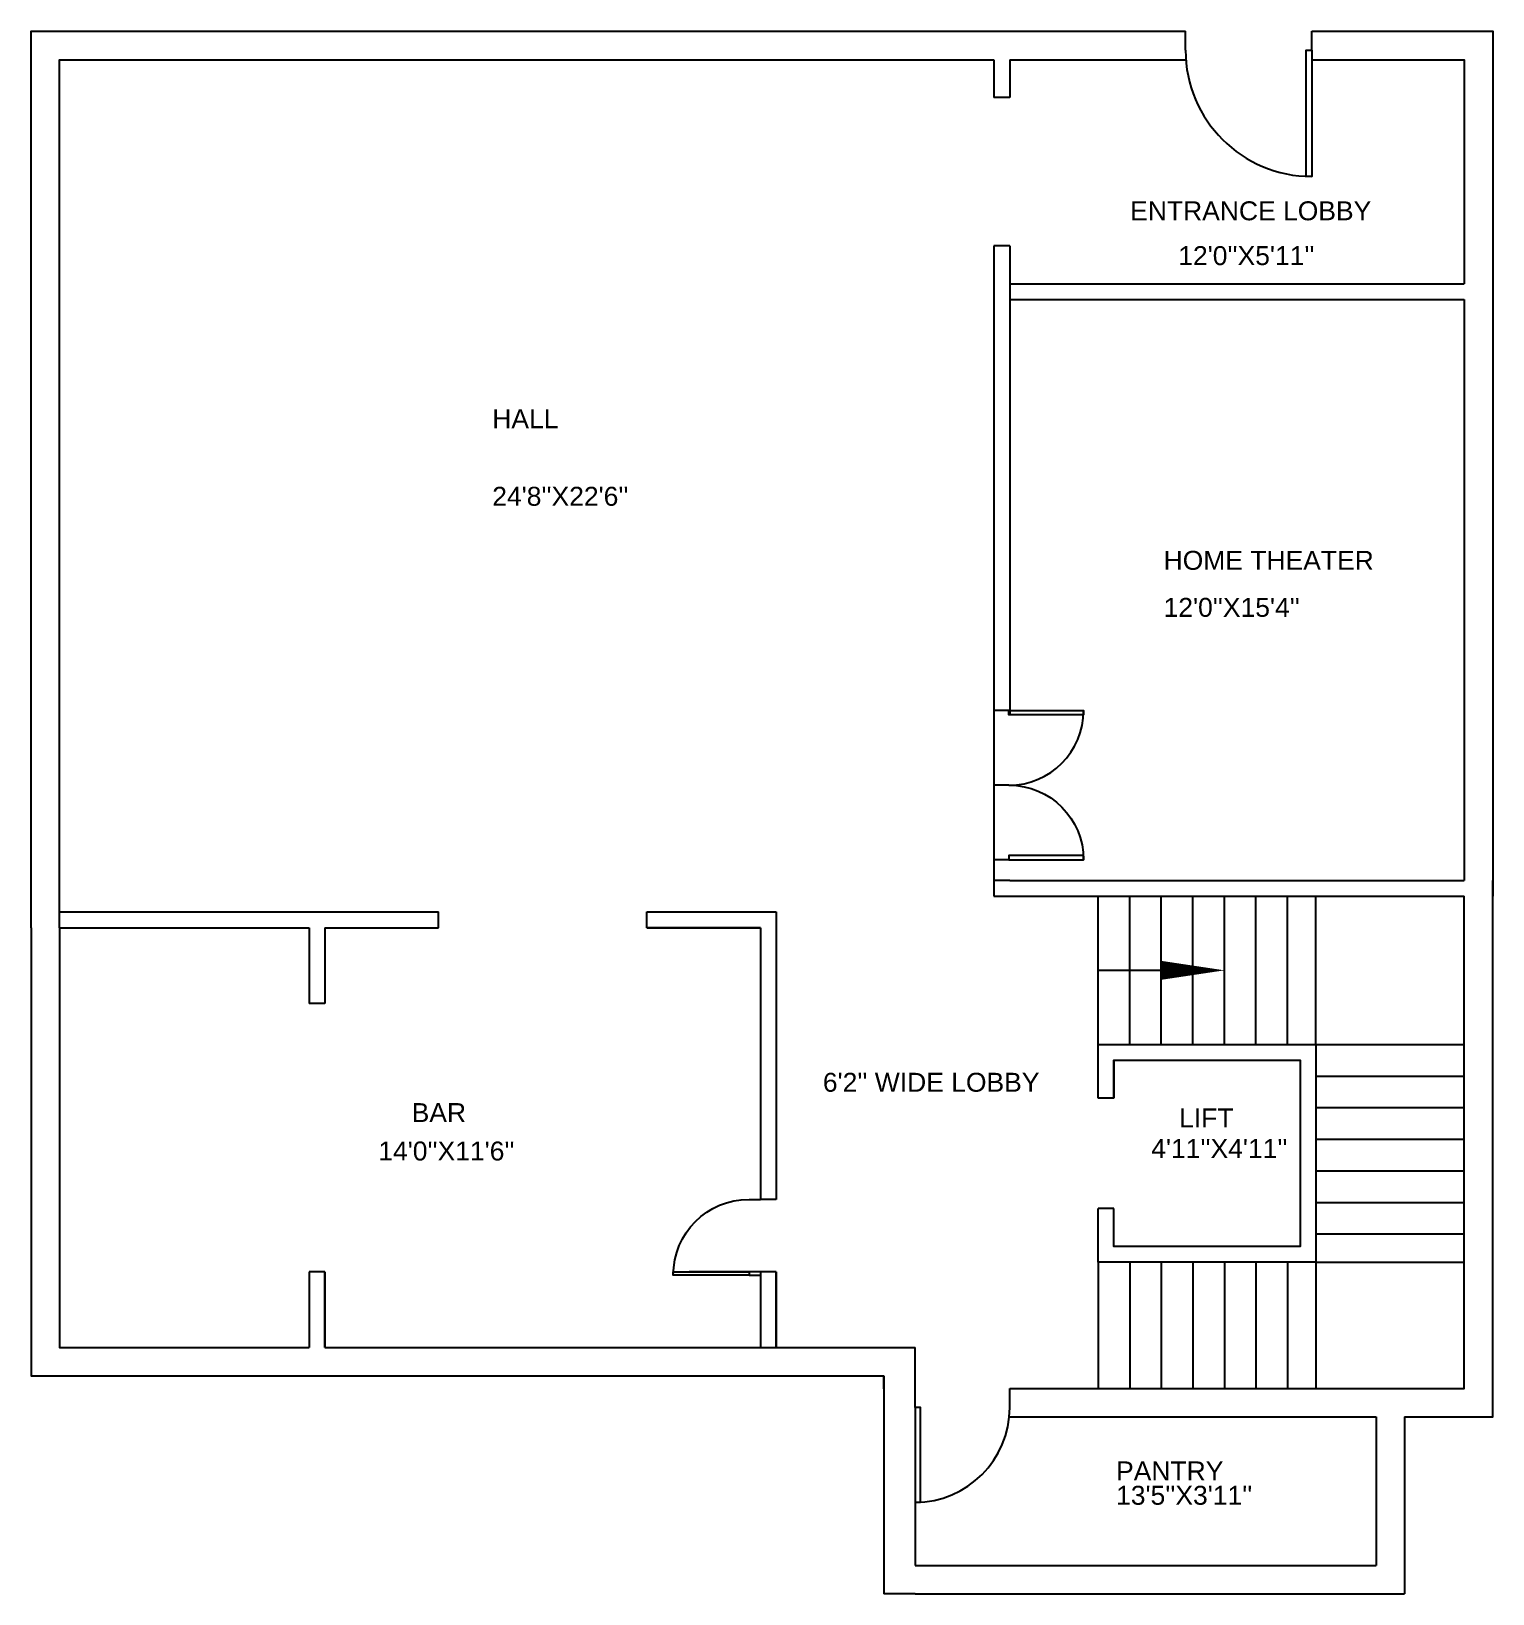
# Model space of a CAD drawing. Header units: inches. Extents: x -822 to -359, y -503 to -8.
import ezdxf

# ---------------------------------------------------------------- set-up
doc = ezdxf.new("R2010")
doc.units = ezdxf.units.IN
doc.header["$MEASUREMENT"] = 0
for name, color, linetype in [('DOOR', 180, 'Continuous'), ('LIFT', 50, 'Continuous'), ('STAIRS', 100, 'Continuous'), ('TEXT', 130, 'Continuous'), ('WALL', 10, 'Continuous')]:
    doc.layers.add(name, color=color, linetype=linetype)
doc.styles.get("Standard").update_dxf_attribs({"font": 'arial.ttf'})

# ---------------------------------------------------------------- blocks, each defined once
blk = doc.blocks.new('*U2')
for p, q in [((-40, 0), (-40, 6)), ((0, 0), (0, 6))]:
    blk.add_line(p, q)
blk.add_lwpolyline([(0, 0), (0, -40), (-1.75, -40), (-1.75, 0)], close=True)
blk.add_arc((0, 0), 40, 180, 270)
blk = doc.blocks.new('*U3')
for p, q in [((0, 0), (0, 6)), ((40, 0), (40, 6))]:
    blk.add_line(p, q)
blk.add_lwpolyline([(0, 0), (0, -40), (1.75, -40), (1.75, 0)], close=True)
blk.add_arc((0, 0), 40, 270, 360)
blk = doc.blocks.new('*U4')
for p, q in [((0, 0), (0, -6)), ((30, 0), (30, -6))]:
    blk.add_line(p, q)
blk.add_lwpolyline([(0, 0), (0, 30), (1.75, 30), (1.75, 0)], close=True)
blk.add_arc((0, 0), 30, 0, 90)
blk = doc.blocks.new('*U5')
for p, q in [((-30, 0), (-30, -6)), ((0, 0), (0, -6))]:
    blk.add_line(p, q)
blk.add_lwpolyline([(0, 0), (0, 30), (-1.75, 30), (-1.75, 0)], close=True)
blk.add_arc((0, 0), 30, 90, 180)

msp = doc.modelspace()

# ---------------------------------------------------------------- linework, layer by layer
for p, q in [((-511.84, -17.45), (-511.84, -29.45)), ((-511.84, -247.29), (-511.84, -247.29)), ((-728.84, -292.45), (-728.84, -316.45)), ((-626.84, -292.45), (-590.84, -292.45)), ((-478.84, -393.45), (-478.84, -392.45)), ((-728.84, -401.45), (-728.84, -425.45)), ((-585.84, -401.45), (-585.84, -425.45)), ((-551.79, -438.51), (-551.79, -434.45))]:
    msp.add_line(p, q)
at = {"layer": 'DOOR'}
for p, q in [((-585.84, -378.54), (-590.84, -378.5)), ((-585.84, -401.45), (-613.44, -401.45))]:
    msp.add_line(p, q, dxfattribs=at)
at = {"layer": 'LIFT'}
for p, q in [((-478.84, -334.45), (-478.84, -346.45)), ((-478.84, -346.45), (-483.84, -346.45)), ((-478.84, -381.45), (-483.84, -381.45)), ((-478.84, -393.45), (-478.84, -381.45))]:
    msp.add_line(p, q, dxfattribs=at)
for points in [[(-483.84, -346.45), (-483.84, -329.45), (-414.84, -329.45), (-414.84, -398.45), (-483.84, -398.45), (-483.84, -381.45)], [(-478.84, -346.45), (-478.84, -334.45), (-419.84, -334.45), (-419.84, -393.45), (-478.84, -393.45), (-478.84, -381.45)]]:
    msp.add_lwpolyline(points, dxfattribs=at)
at = {"layer": 'STAIRS'}
for p, q in [((-483.84, -329.45), (-483.84, -282.45)), ((-473.84, -329.45), (-473.84, -282.45)), ((-463.84, -329.45), (-463.84, -282.45)), ((-453.84, -329.45), (-453.84, -282.45)), ((-443.84, -329.45), (-443.84, -282.45)), ((-433.84, -329.45), (-433.84, -282.45)), ((-423.84, -329.45), (-423.84, -282.45)), ((-414.84, -329.45), (-414.84, -282.45)), ((-463.84, -305.95), (-483.84, -305.95)), ((-414.84, -329.45), (-367.84, -329.45)), ((-414.84, -339.45), (-367.84, -339.45)), ((-414.84, -349.45), (-367.84, -349.45)), ((-414.84, -359.45), (-367.84, -359.45)), ((-414.84, -369.45), (-367.84, -369.45)), ((-414.84, -379.45), (-367.84, -379.45)), ((-414.84, -389.45), (-367.84, -389.45)), ((-483.84, -398.45), (-483.84, -438.45)), ((-473.84, -398.45), (-473.84, -438.45)), ((-463.84, -398.45), (-463.84, -438.45)), ((-453.84, -398.45), (-453.84, -438.45)), ((-443.84, -398.45), (-443.84, -438.45)), ((-433.84, -398.45), (-433.84, -438.45)), ((-423.84, -398.45), (-423.84, -438.45)), ((-414.84, -398.45), (-367.84, -398.45)), ((-414.84, -398.45), (-414.84, -438.45))]:
    msp.add_line(p, q, dxfattribs=at)
msp.add_lwpolyline([(-443.84, -305.95, 0, 6, 0), (-463.84, -305.95, 6, 6, 0)], format="xyseb", dxfattribs=at)
at = {"layer": 'WALL'}
for p, q in [((-511.84, -8.45), (-456.16, -8.45)), ((-516.84, -17.45), (-516.84, -29.45)), ((-511.84, -17.45), (-456.16, -17.45)), ((-511.84, -17.45), (-511.84, -29.45)), ((-511.84, -29.45), (-516.84, -29.45)), ((-516.84, -76.45), (-516.84, -88.45)), ((-511.84, -76.45), (-516.84, -76.45)), ((-511.84, -76.45), (-511.84, -225.02)), ((-516.84, -88.45), (-516.84, -93.45)), ((-511.84, -88.45), (-367.84, -88.45)), ((-516.84, -93.45), (-516.84, -277.45)), ((-511.84, -93.45), (-367.84, -93.45)), ((-367.84, -93.45), (-367.84, -277.45)), ((-358.84, -93.45), (-358.84, -282.45)), ((-516.84, -277.45), (-516.84, -282.49)), ((-511.84, -277.45), (-516.84, -277.45)), ((-511.84, -277.45), (-367.84, -277.45)), ((-516.84, -282.45), (-367.84, -282.45)), ((-812.84, -287.45), (-692.84, -287.45)), ((-692.84, -292.45), (-692.84, -287.45)), ((-626.84, -287.45), (-585.84, -287.45)), ((-626.84, -292.45), (-626.84, -287.45)), ((-585.84, -287.45), (-585.84, -378.54)), ((-812.84, -292.45), (-733.84, -292.45)), ((-733.84, -292.45), (-733.84, -316.45)), ((-728.84, -292.45), (-692.84, -292.45)), ((-728.84, -292.45), (-728.84, -316.45)), ((-728.84, -292.45), (-692.84, -292.45)), ((-590.84, -292.45), (-626.84, -292.45)), ((-590.84, -292.45), (-590.84, -378.54)), ((-728.84, -316.45), (-733.84, -316.45)), ((-733.84, -401.45), (-733.84, -425.45)), ((-728.84, -401.45), (-733.84, -401.45)), ((-728.84, -425.45), (-728.84, -401.45)), ((-590.84, -401.45), (-590.84, -425.45)), ((-585.84, -425.45), (-585.84, -401.45)), ((-546.79, -425.45), (-541.85, -425.45)), ((-541.85, -438.47), (-541.85, -425.45)), ((-551.79, -434.45), (-551.79, -503.45)), ((-395.79, -447.45), (-395.79, -494.45)), ((-386.79, -447.45), (-386.79, -494.45)), ((-541.85, -474.47), (-541.85, -494.45)), ((-386.79, -494.45), (-386.79, -503.45)), ((-541.85, -503.45), (-551.79, -503.45)), ((-395.79, -503.45), (-386.79, -503.45))]:
    msp.add_line(p, q, dxfattribs=at)
for points in [[(-821.84, -292.45), (-821.84, -8.45), (-511.84, -8.45)], [(-416.16, -8.45), (-358.84, -8.45), (-358.84, -93.45)], [(-812.84, -292.45), (-812.84, -17.45), (-516.84, -17.45)], [(-416.16, -17.45), (-367.84, -17.45), (-367.84, -88.45)], [(-386.79, -447.45), (-358.84, -447.45), (-358.84, -287.45), (-358.84, -277.45)], [(-511.84, -438.45), (-367.84, -438.45), (-367.84, -287.45), (-367.84, -282.45)], [(-821.84, -292.45), (-821.84, -434.45), (-585.84, -434.45), (-551.79, -434.45)], [(-812.84, -292.45), (-812.84, -425.45), (-733.84, -425.45)], [(-728.84, -425.45), (-585.84, -425.45), (-546.79, -425.45)], [(-512, -447.45), (-395.79, -447.45)], [(-541.85, -494.45), (-395.79, -494.45)], [(-541.85, -503.45), (-395.79, -503.45)]]:
    msp.add_lwpolyline(points, dxfattribs=at)

# ---------------------------------------------------------------- block references
at = {"layer": 'DOOR'}
msp.add_blockref('*U2', (-416.16, -14.45), dxfattribs=at)
at = {"layer": 'DOOR', "rotation": 270}
for name, p, xscale, yscale, zscale in [('*U4', (-512.1, -223.64), 0.7884726524387862, 0.7884726524387862, 0.7884726524387862), ('*U4', (-512.1, -270.95), -0.7884726524387862, 0.7884726524387862, 0.7884726524387862), ('*U3', (-594.44, -402.5), -0.5999999999999976, 0.5999999999999976, 0.5999999999999976)]:
    msp.add_blockref(name, p, dxfattribs=dict(at, xscale=xscale, yscale=yscale, zscale=zscale))
at = {"layer": 'DOOR', "rotation": 180}
msp.add_blockref('*U5', (-541.85, -444.47), dxfattribs=at)

# ---------------------------------------------------------------- texts
at = {"layer": 'TEXT'}
for s, p in [('ENTRANCE LOBBY', (-473.7, -68.33)), ("12'0''X5'11''", (-458.46, -82.53)), ('HALL', (-675.79, -134.22)), ("24'8''X22'6''", (-675.79, -158.77)), ('HOME THEATER', (-463.11, -179.06)), ("12'0''X15'4''", (-463.11, -193.96)), ("6'2'' WIDE LOBBY", (-571.05, -344.41)), ('BAR', (-701.32, -354.02)), ('LIFT', (-458.19, -355.69)), ("14'0''X11'6''", (-711.89, -366.19)), ("4'11''X4'11''", (-467.02, -365.39)), ('PANTRY', (-478.16, -467.53)), ("13'5''X3'11''", (-478.16, -475.25))]:
    msp.add_text(s, height=6, dxfattribs=at).set_placement(p)

doc.saveas('drawing.dxf')
